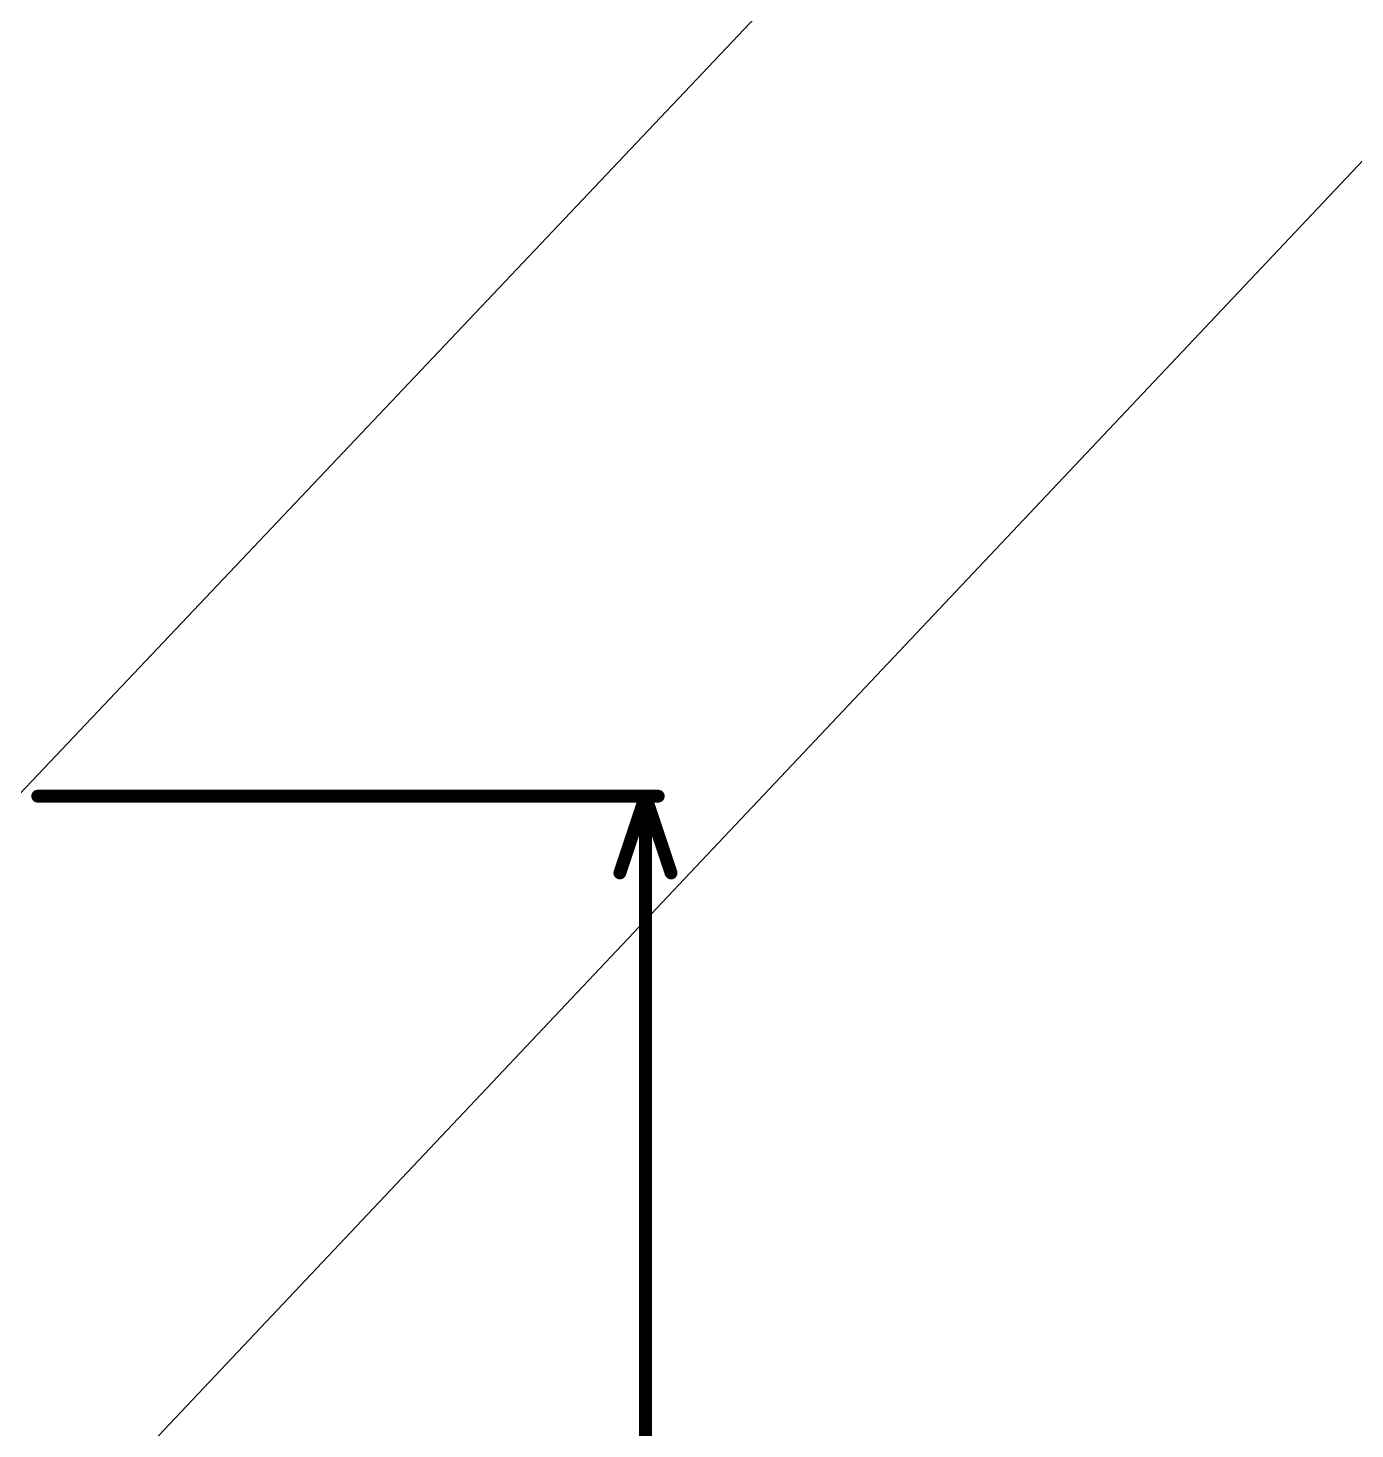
# Model space of a CAD drawing. Header units: inches. Extents: x -11 to 5379, y 0 to 5429.
# Drawn here: x 344.19 to 370.51, y 97.44 to 125.24 of the extents above; entities that cross this region are included whole.
import ezdxf

# ---------------------------------------------------------------- set-up
doc = ezdxf.new("R2010")
doc.units = ezdxf.units.IN
for name, color, linetype in [('Bottom Solder', 6, 'Continuous'), ('Dimension', 6, 'Continuous'), ('Top Solder', 216, 'Continuous')]:
    doc.layers.add(name, color=color, linetype=linetype)

# ---------------------------------------------------------------- blocks, each defined once
blk = doc.blocks.new('P____DI_3333_8_488')
at = {"layer": 'Top Solder'}
blk.add_line((0.102, 1.238), (-5349.491, 5050.367), dxfattribs=at)

msp = doc.modelspace()

# ---------------------------------------------------------------- linework, layer by layer
at = {"layer": 'Bottom Solder'}
msp.add_line((344.027, 110.045), (5379.208, 5429.208), dxfattribs=at)
at = {"layer": 'Dimension'}
for points in [[(344.381, 110, 0.254, 0.254, 0), (356.692, 110, 0.254, 0.254, 0)], [(355.93, 108.476, 0.254, 0.254, 0), (356.438, 110, 0.254, 0.254, 0)], [(356.438, 110, 0.254, 0.254, 0), (356.946, 108.476, 0.254, 0.254, 0)], [(356.438, 79.159, 0.254, 0.254, 0), (356.438, 110, 0.254, 0.254, 0)]]:
    msp.add_lwpolyline(points, format="xyseb", dxfattribs=at)
for points in [[(344.318, 110, 0.127, 0.127, 1), (344.445, 110, 0.127, 0.127, 1)], [(356.375, 110, 0.127, 0.127, 1), (356.502, 110, 0.127, 0.127, 1)], [(356.375, 110, 0.127, 0.127, 1), (356.502, 110, 0.127, 0.127, 1)], [(356.375, 110, 0.127, 0.127, 1), (356.502, 110, 0.127, 0.127, 1)], [(356.629, 110, 0.127, 0.127, 1), (356.756, 110, 0.127, 0.127, 1)], [(355.867, 108.476, 0.127, 0.127, 1), (355.994, 108.476, 0.127, 0.127, 1)], [(356.883, 108.476, 0.127, 0.127, 1), (357.01, 108.476, 0.127, 0.127, 1)]]:
    msp.add_lwpolyline(points, format="xyseb", close=True, dxfattribs=at)
at = {"layer": 'Top Solder'}
msp.add_line((344.027, 110.045), (5379.208, 5429.208), dxfattribs=at)

# ---------------------------------------------------------------- block references
at = {"rotation": 270}
msp.add_blockref('P____DI_3333_8_488', (328.842, 79.718), dxfattribs=at)

doc.saveas('drawing.dxf')
